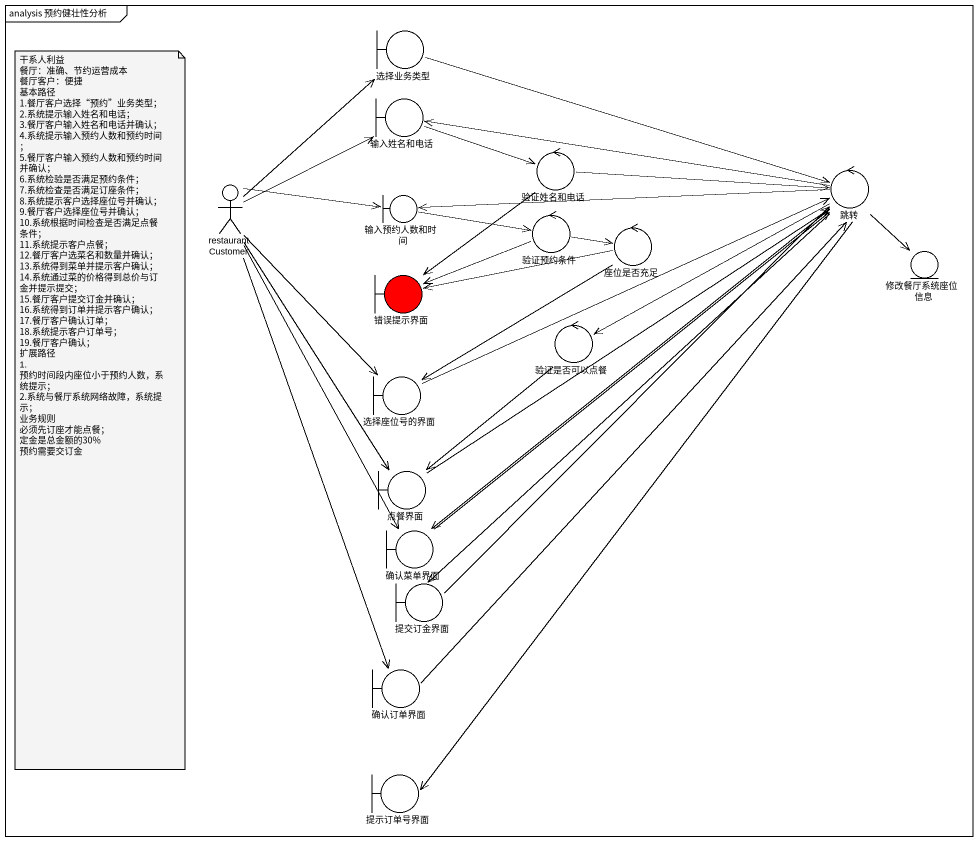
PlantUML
@startuml
mainframe analysis 预约健壮性分析
boundary 选择业务类型
boundary 输入姓名和电话
control 验证姓名和电话
actor restaurantCustomer
control 跳转
boundary 输入预约人数和时间
control 验证预约条件
control 座位是否充足
entity 修改餐厅系统座位信息
boundary 错误提示界面 #FF0000
control 验证是否可以点餐
boundary 选择座位号的界面
boundary 点餐界面
boundary 确认菜单界面
boundary 提交订金界面
boundary 确认订单界面
boundary 提示订单号界面
选择业务类型 -right-> 跳转
输入姓名和电话 -right-> 验证姓名和电话
验证姓名和电话 -right-> 跳转
验证姓名和电话 --> 错误提示界面
restaurantCustomer -up-> 选择业务类型
restaurantCustomer -right-> 输入姓名和电话
restaurantCustomer -right-> 输入预约人数和时间
restaurantCustomer --> 选择座位号的界面
restaurantCustomer --> 点餐界面
restaurantCustomer --> 确认菜单界面
restaurantCustomer --> 确认订单界面
跳转 -left-> 输入姓名和电话
跳转 -left-> 输入预约人数和时间
跳转 --> 修改餐厅系统座位信息
跳转 -left-> 验证是否可以点餐
跳转 --> 确认菜单界面
跳转 --> 提交订金界面
跳转 --> 提示订单号界面
输入预约人数和时间 -right-> 验证预约条件
验证预约条件 -right-> 座位是否充足
验证预约条件 -left-> 错误提示界面
座位是否充足 -left-> 错误提示界面
座位是否充足 --> 选择座位号的界面
验证是否可以点餐 --> 点餐界面
选择座位号的界面 -right-> 跳转
点餐界面 -up-> 跳转
确认菜单界面 -up-> 跳转
提交订金界面 -up-> 跳转
确认订单界面 -up-> 跳转
note as N1
  干系人利益
  餐厅：准确、节约运营成本
  餐厅客户：便捷
  基本路径
  1.餐厅客户选择“预约”业务类型；
  2.系统提示输入姓名和电话；
  3.餐厅客户输入姓名和电话并确认；
  4.系统提示输入预约人数和预约时间；
  5.餐厅客户输入预约人数和预约时间并确认；
  6.系统检验是否满足预约条件；
  7.系统检查是否满足订座条件；
  8.系统提示客户选择座位号并确认；
  9.餐厅客户选择座位号并确认；
  10.系统根据时间检查是否满足点餐条件；
  11.系统提示客户点餐；
  12.餐厅客户选菜名和数量并确认；
  13.系统得到菜单并提示客户确认；
  14.系统通过菜的价格得到总价与订金并提示提交；
  15.餐厅客户提交订金并确认；
  16.系统得到订单并提示客户确认；
  17.餐厅客户确认订单；
  18.系统提示客户订单号；
  19.餐厅客户确认；
  扩展路径
  1. 预约时间段内座位小于预约人数，系统提示；
  2.系统与餐厅系统网络故障，系统提示；
  业务规则
  必须先订座才能点餐；
  定金是总金额的30%
  预约需要交订金
end note
@enduml
